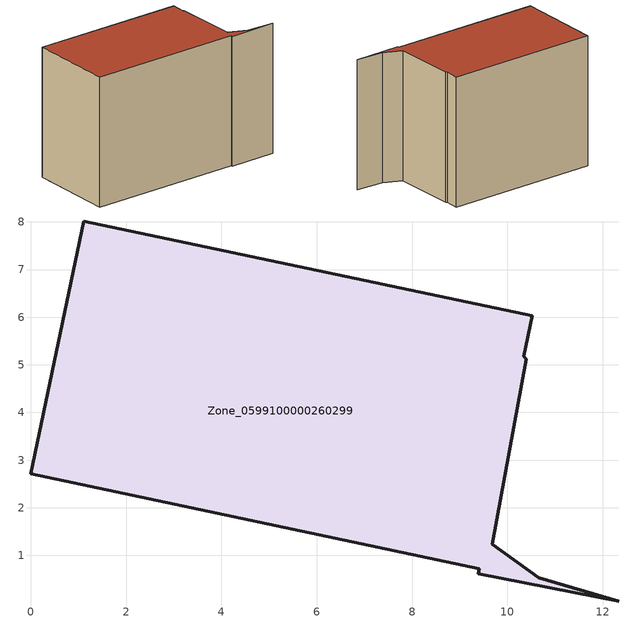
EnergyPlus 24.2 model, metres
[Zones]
Zone_0599100000260299
 floor ground (C_G): 10.39,5.12 9.68,1.23 10.66,0.53 12.34,0.04 9.39,0.62 9.41,0.72 0,2.71 1.11,8.02 10.53,6.03 10.35,5.18 z0
 wall outside (C_F): 12.34,0.04 10.66,0.53 9.68,1.23 10.39,5.12 10.35,5.18 10.53,6.03 1.11,8.02 0,2.71 9.41,0.72 9.39,0.62 12.34,0.04 z0:8.22
 roof outside (C_R): 9.68,1.23 10.39,5.12 10.35,5.18 10.53,6.03 1.11,8.02 0,2.71 9.41,0.72 9.39,0.62 12.34,0.04 10.66,0.53 z8.22
[BUILDING]
Pand.0599100000260299: North Axis=0; Terrain=City; Loads Convergence Tolerance Value=0.04; Temperature Convergence Tolerance Value=0.4; Solar Distribution=FullExterior; Maximum Number of Warmup Days=25; Minimum Number of Warmup Days=1
[Site:Location]
Rotterdam.The.Hague.AP_ZH_NLD Design_Conditions: Latitude=51.96; Longitude=4.45; Time Zone=1; Elevation=-4.5
[SITE:GROUNDTEMPERATURE:BUILDINGSURFACE]
18, 18, 18, 18, 18, 18, 18, 18, 18, 18, 18, 18
[MATERIAL] Thermal Absorptance=0.9; Solar Absorptance=0.7; Visible Absorptance=0.7
Name | Roughness | Thickness | Conductivity | Density | Specific Heat
G.TI.1992-2005 | MediumSmooth | 0.15 | 0.06 | 540 | 1210
F.TI.1992-2005 | Rough | 0.3 | 0.12 | 1920 | 840
R.TI.1992-2005 | MediumRough | 0.2 | 0.08 | 1500 | 1000
[CONSTRUCTION]
C_G: G.TI.1992-2005
C_F: F.TI.1992-2005
C_R: R.TI.1992-2005
[ZONE]
Zone_0599100000260299: Type=1; Multiplier=1; Ceiling Height=Autocalculate; Volume=Autocalculate; Floor Area=autocalculate; Part of Total Floor Area=Yes
[ZONEINFILTRATION:DESIGNFLOWRATE]
Infil_Zone_0599100000260299: Zone or ZoneList or Space or SpaceList=Zone_0599100000260299; Schedule=AlwaysOn; Design Flow Rate Calculation Method=Flow/Area; Flow Rate per Floor Area=0.0015; Constant Term Coefficient=1; Temperature Term Coefficient=0; Velocity Term Coefficient=0; Velocity Squared Term Coefficient=0
[HVACTEMPLATE:ZONE:IDEALLOADSAIRSYSTEM]
Zone_0599100000260299: Maximum Heating Supply Air Temperature=50; Minimum Cooling Supply Air Temperature=13; Maximum Heating Supply Air Humidity Ratio=0.0156; Minimum Cooling Supply Air Humidity Ratio=0.0077; Heating Limit=NoLimit; Cooling Limit=NoLimit; Dehumidification Control Type=ConstantSensibleHeatRatio; Cooling Sensible Heat Ratio=0.7; Dehumidification Setpoint=60; Humidification Control Type=None; Humidification Setpoint=30; Outdoor Air Method=None; Outdoor Air Flow Rate per Person=0.00944; Outdoor Air Flow Rate per Zone Floor Area=0; Outdoor Air Flow Rate per Zone=0; Demand Controlled Ventilation Type=None; Outdoor Air Economizer Type=NoEconomizer; Heat Recovery Type=None; Sensible Heat Recovery Effectiveness=0.7; Latent Heat Recovery Effectiveness=0.65
[ZONECONTROL:THERMOSTAT]
ThermostatControl_Zone_0599100000260299: Zone or ZoneList=Zone_0599100000260299; Control Type Schedule=DualSetpointControlType; Control 1=Thermostat_Zone_0599100000260299; Temperature Difference Between Cutout And Setpoint=0
[THERMOSTATSETPOINT:DUALSETPOINT]
Thermostat_Zone_0599100000260299: Heating Setpoint Temperature Schedule=HeatingSetpoint_Zone_0599100000260299; Cooling Setpoint Temperature Schedule=CoolingSetpoint_Zone_0599100000260299
[SCHEDULE:COMPACT]
HeatingSetpoint_Zone_0599100000260299: Through: 12/31, For: AllDays, Until: 24:00, 21
CoolingSetpoint_Zone_0599100000260299: Through: 12/31, For: AllDays, Until: 24:00, 24
DualSetpointControlType: Through: 12/31, For: AllDays, Until: 24:00, 4
AlwaysOn: Through: 12/31, For: AllDays, Until: 24:00, 1
